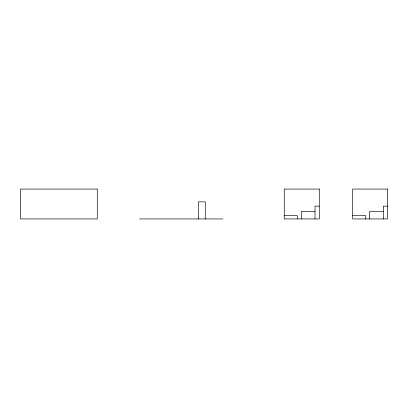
<?xml version="1.0" encoding="UTF-8"?>
<svg xmlns="http://www.w3.org/2000/svg" width="408" height="408" viewBox="0 0 408 408"><rect width="100%" height="100%" fill="white"/><g stroke="black" fill="none" stroke-linecap="round" stroke-linejoin="round"><path stroke-width="0.61" d="M319.285 206.137L315.012 206.137L315.012 218.943M387.6 206.137L383.331 206.137L383.331 218.943M315.012 211.431L301.349 211.431L301.349 218.943M383.331 211.431L369.668 211.431L369.668 218.943M284.274 215.526L297.284 215.526L297.284 218.943M352.589 215.526L365.604 215.526L365.604 218.943M139.526 218.943L222.788 218.943M205.28 218.943L205.28 201.863L198.451 201.863L198.451 218.943M97.257 189.057L20.4 189.057L20.4 218.943L97.257 218.943L97.257 189.057M319.285 189.057L284.274 189.057L284.274 218.943L319.285 218.943L319.285 189.057M387.6 189.057L352.589 189.057L352.589 218.943L387.6 218.943L387.6 189.057"/></g></svg>
